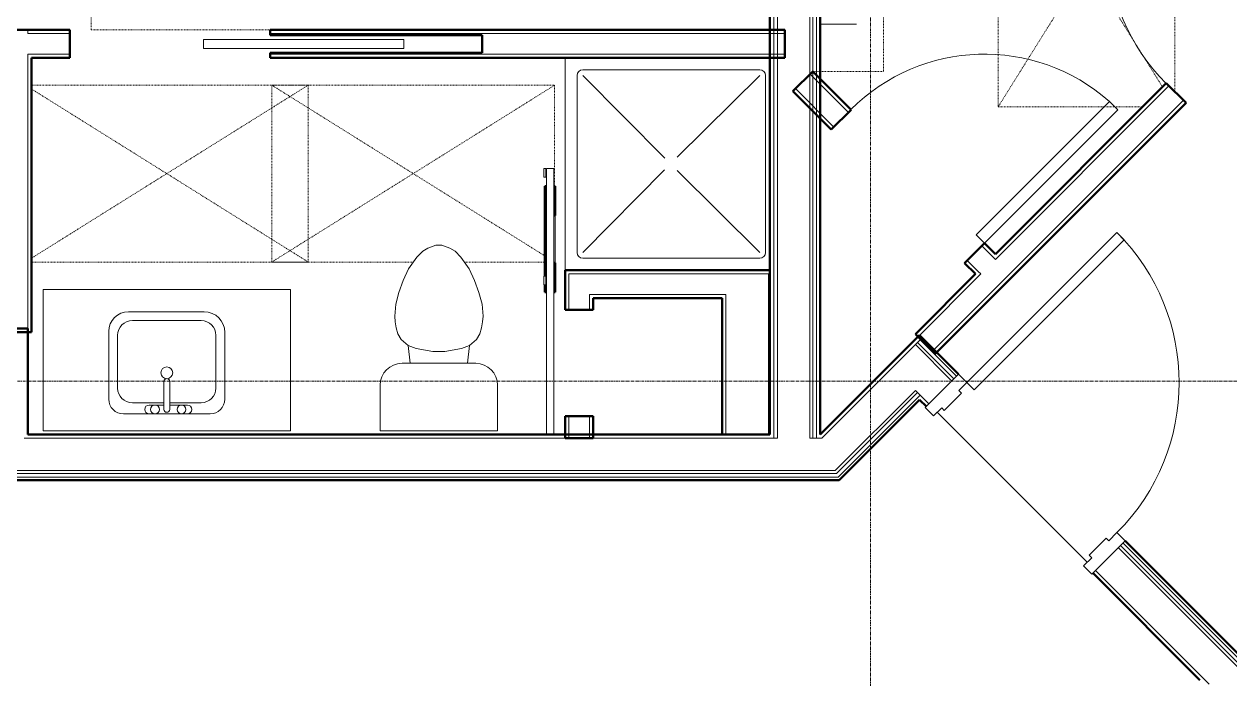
# Model space of a CAD drawing. Header units: inches. Extents: x -4217 to -1814, y 9706 to 12425.
# Drawn here: x -2644 to -2439.3, y 10416.7 to 10527.8 of the extents above; entities that cross this region are included whole.
import ezdxf

# ---------------------------------------------------------------- set-up
doc = ezdxf.new("R2010")
doc.units = ezdxf.units.IN
doc.header["$MEASUREMENT"] = 0
doc.linetypes.add('Dash', pattern=[0.25, 0.125, -0.125])
doc.linetypes.add('Grid Line 1_2_', pattern=[0.875, 0.5, -0.125, 0.125, -0.125])
for name, color, linetype, lineweight in [('A-DOOR-1', 7, 'Continuous', 9), ('A-DOOR-2', 50, 'Continuous', 20), ('A-DOOR-4', 10, 'Continuous', 13), ('A-DOOR-5', 250, 'Continuous', 50), ('A-DOOR-6', 31, 'Continuous', 20), ('A-DOOR-7', 31, 'Continuous', 9), ('A-DOOR-FRAM', 31, 'Continuous', 20), ('A-FLOR-1', 10, 'Continuous', 13), ('A-GENM-HDLN-1', 7, 'Dash', 9), ('A-WALL', 113, 'Continuous', 13), ('A-WALL-3', 250, 'Continuous', 50), ('A-WALL-4', 10, 'Continuous', 13), ('I-FURN-HDLN-1', 7, 'Dash', 9), ('I-WALL-3', 2, 'Continuous', 50), ('P-SANR-FIXT-2', 7, 'Continuous', 9), ('Q-CASE-3', 7, 'Continuous', 9), ('Q-CASE-HDLN-1', 7, 'Dash', 9), ('S-GRID-1', 1, 'Grid Line 1_2_', 9)]:
    doc.layers.add(name, color=color, linetype=linetype, lineweight=lineweight)

msp = doc.modelspace()

# ---------------------------------------------------------------- linework, layer by layer
at = {"layer": 'A-DOOR-1'}
for centre, radius, start, end in [((-2426.06506, 10541.81297), 34.06659, 138.365687, 225), ((-2480.97909, 10490.61125), 32.06659, 48.5758705, 135)]:
    msp.add_arc(centre, radius, start, end, dxfattribs=at)
at = {"layer": 'A-DOOR-2'}
for p, q in [((-2579.53393, 10525.1707), (-2613.53393, 10525.1707)), ((-2613.53393, 10525.1707), (-2613.53393, 10523.6707)), ((-2579.53393, 10523.6707), (-2579.53393, 10525.1707)), ((-2613.53393, 10523.6707), (-2579.53393, 10523.6707)), ((-2482.3933, 10492.02546), (-2459.76294, 10514.65582)), ((-2458.34873, 10513.24161), (-2459.76294, 10514.65582)), ((-2480.97909, 10490.61125), (-2458.34873, 10513.24161)), ((-2480.97909, 10490.61125), (-2482.3933, 10492.02546))]:
    msp.add_line(p, q, dxfattribs=at)
at = {"layer": 'A-DOOR-4'}
for p, q in [((-2555.74874, 10501.7957), (-2555.74874, 10503.2957)), ((-2555.42314, 10503.2957), (-2555.74874, 10503.2957)), ((-2555.42314, 10501.7957), (-2555.42314, 10503.2957)), ((-2555.32166, 10503.2957), (-2555.32166, 10458.2957)), ((-2555.32166, 10503.2957), (-2554.69666, 10503.2957)), ((-2554.69666, 10503.2957), (-2554.07166, 10503.2957)), ((-2554.07166, 10458.2957), (-2554.07166, 10503.2957)), ((-2555.74874, 10501.7957), (-2555.42314, 10501.7957)), ((-2553.82166, 10495.2957), (-2553.82166, 10487.2957)), ((-2555.74874, 10483.52967), (-2555.74874, 10485.02967)), ((-2555.74874, 10485.02967), (-2555.42314, 10485.02967)), ((-2555.42314, 10483.52967), (-2555.42314, 10485.02967)), ((-2555.42314, 10483.52967), (-2555.74874, 10483.52967)), ((-2554.69666, 10458.2957), (-2555.32166, 10458.2957)), ((-2554.07166, 10458.2957), (-2554.69666, 10458.2957))]:
    msp.add_line(p, q, dxfattribs=at)
at = {"layer": 'A-DOOR-5'}
for p, q in [((-2555.32166, 10500.2957), (-2555.57166, 10500.2957)), ((-2555.57166, 10500.2957), (-2555.57166, 10485.02967)), ((-2553.82166, 10500.2957), (-2554.07308, 10500.2957)), ((-2553.82166, 10495.2957), (-2553.82166, 10500.2957)), ((-2554.07545, 10495.2957), (-2553.82166, 10495.2957)), ((-2553.82166, 10487.2957), (-2554.07923, 10487.2957)), ((-2553.82166, 10482.2957), (-2553.82166, 10487.2957)), ((-2555.57166, 10483.52967), (-2555.57166, 10482.2957)), ((-2555.57166, 10482.2957), (-2555.32166, 10482.2957)), ((-2554.07166, 10482.2957), (-2553.82166, 10482.2957))]:
    msp.add_line(p, q, dxfattribs=at)
at = {"layer": 'A-DOOR-6'}
for p, q in [((-2483.94122, 10466.96625), (-2458.48537, 10492.42209)), ((-2458.48537, 10492.42209), (-2457.24793, 10491.18466)), ((-2457.24793, 10491.18466), (-2482.70378, 10465.72881)), ((-2482.70378, 10465.72881), (-2483.94122, 10466.96625))]:
    msp.add_line(p, q, dxfattribs=at)
at = {"layer": 'A-DOOR-7'}
msp.add_arc((-2483.94122, 10466.96625), 36, 315, 45, dxfattribs=at)
at = {"layer": 'A-DOOR-FRAM'}
for p, q in [((-2491.01228, 10462.72361), (-2485.35543, 10468.38046)), ((-2485.35543, 10468.38046), (-2483.94122, 10466.96625)), ((-2483.94122, 10466.96625), (-2485.31123, 10465.59623)), ((-2485.31123, 10465.59623), (-2484.86929, 10465.15429)), ((-2484.86929, 10465.15429), (-2487.78611, 10462.23747)), ((-2489.59807, 10461.3094), (-2491.01228, 10462.72361)), ((-2488.22805, 10462.67941), (-2489.59807, 10461.3094)), ((-2487.78611, 10462.23747), (-2488.22805, 10462.67941)), ((-2459.85539, 10440.14039), (-2458.48537, 10441.51041)), ((-2458.48537, 10441.51041), (-2457.07116, 10440.09619)), ((-2463.21415, 10437.66551), (-2460.29733, 10440.58233)), ((-2457.07116, 10440.09619), (-2462.72801, 10434.43934)), ((-2460.29733, 10440.58233), (-2459.85539, 10440.14039)), ((-2464.14223, 10435.85355), (-2462.77221, 10437.22357)), ((-2462.77221, 10437.22357), (-2463.21415, 10437.66551)), ((-2462.72801, 10434.43934), (-2464.14223, 10435.85355))]:
    msp.add_line(p, q, dxfattribs=at)
at = {"layer": 'A-FLOR-1'}
for p, q in [((-2488.97935, 10461.92811), (-2463.52351, 10436.47227)), ((-2463.52351, 10436.47227), (-2488.97935, 10461.92811))]:
    msp.add_line(p, q, dxfattribs=at)
at = {"layer": 'A-GENM-HDLN-1'}
for p, q in [((-2478.64752, 10561.75491), (-2450.75352, 10517.12451)), ((-2448.64752, 10561.75491), (-2478.64752, 10513.75491)), ((-2478.64752, 10561.75491), (-2478.64752, 10513.75491)), ((-2448.64752, 10516.31216), (-2448.64752, 10561.75491)), ((-2642.72374, 10488.06132), (-2595.74874, 10517.4207)), ((-2642.72374, 10517.4207), (-2595.74874, 10517.4207)), ((-2642.72374, 10516.78007), (-2595.74874, 10487.4207)), ((-2601.92374, 10517.4207), (-2555.57166, 10488.45065)), ((-2601.92374, 10487.4207), (-2553.92374, 10517.4207)), ((-2601.92374, 10517.4207), (-2553.92374, 10517.4207)), ((-2601.92374, 10487.4207), (-2601.92374, 10517.4207)), ((-2595.74874, 10517.4207), (-2595.74874, 10487.4207)), ((-2553.92374, 10517.4207), (-2553.92374, 10500.2957)), ((-2478.64752, 10513.75491), (-2454.12312, 10513.75491)), ((-2595.74874, 10487.4207), (-2642.72374, 10487.4207)), ((-2577.89438, 10487.4207), (-2601.92374, 10487.4207)), ((-2555.57166, 10487.4207), (-2569.24895, 10487.4207))]:
    msp.add_line(p, q, dxfattribs=at)
at = {"layer": 'A-WALL'}
for p, q in [((-2510.62374, 10843.1394), (-2510.62374, 10457.5394)), ((-2510.12374, 10843.1394), (-2510.12374, 10457.5394)), ((-2509.49874, 10843.1394), (-2509.49874, 10457.5394)), ((-2516.74874, 10652.2332), (-2516.74874, 10457.5394)), ((-2516.12374, 10652.2332), (-2516.12374, 10457.5394)), ((-2508.57086, 10457.5394), (-2491.89617, 10474.21409)), ((-2486.15092, 10467.58497), (-2492.33811, 10473.77215)), ((-2485.70898, 10468.02691), (-2491.89617, 10474.21409)), ((-2486.50448, 10467.23141), (-2492.69166, 10473.4186)), ((-2506.29269, 10452.0394), (-2492.69166, 10465.64042)), ((-2492.69166, 10465.64042), (-2490.39356, 10463.34233)), ((-2506.08558, 10451.5394), (-2492.33811, 10465.28687)), ((-2491.89617, 10464.84493), (-2505.8267, 10450.9144)), ((-2516.12374, 10457.5394), (-2643.97374, 10457.5394)), ((-2508.57086, 10457.5394), (-2510.62374, 10457.5394)), ((-2506.08558, 10451.5394), (-2649.97374, 10451.5394)), ((-2506.29269, 10452.0394), (-2649.47374, 10452.0394)), ((-2505.8267, 10450.9144), (-2650.59874, 10450.9144)), ((-2437.56246, 10418.2894), (-2458.22021, 10438.94714)), ((-2437.35535, 10418.7894), (-2457.86665, 10439.3007)), ((-2437.09647, 10419.4144), (-2457.42471, 10439.74264)), ((-2442.84063, 10415.7894), (-2462.10929, 10435.05806))]:
    msp.add_line(p, q, dxfattribs=at)
at = {"layer": 'A-WALL-3'}
for p, q in [((-2642.72374, 10526.7957), (-2647.47374, 10526.7957)), ((-2636.2006, 10526.7957), (-2642.72374, 10526.7957)), ((-2636.2006, 10522.0457), (-2636.2006, 10526.7957)), ((-2514.87374, 10526.7957), (-2602.2006, 10526.7957)), ((-2602.2006, 10526.7957), (-2602.2006, 10525.9207)), ((-2514.87374, 10522.0457), (-2514.87374, 10526.7957)), ((-2602.2006, 10525.9207), (-2566.2006, 10525.9207)), ((-2566.2006, 10525.9207), (-2566.2006, 10522.9207)), ((-2566.2006, 10522.9207), (-2602.2006, 10522.9207)), ((-2602.2006, 10522.9207), (-2602.2006, 10522.0457)), ((-2642.72374, 10475.52256), (-2642.72374, 10522.0457)), ((-2642.72374, 10522.0457), (-2636.2006, 10522.0457)), ((-2602.2006, 10522.0457), (-2514.87374, 10522.0457)), ((-2510.12275, 10519.75491), (-2513.48151, 10516.39615)), ((-2503.60651, 10513.23866), (-2510.12275, 10519.75491)), ((-2450.10669, 10517.77134), (-2479.12294, 10488.75509)), ((-2446.74793, 10514.41258), (-2450.10669, 10517.77134)), ((-2513.48151, 10516.39615), (-2506.96526, 10509.87991)), ((-2506.96526, 10509.87991), (-2503.60651, 10513.23866)), ((-2489.3329, 10471.82761), (-2446.74793, 10514.41258)), ((-2480.97909, 10490.61125), (-2484.33785, 10487.25249)), ((-2479.12294, 10488.75509), (-2480.97909, 10490.61125)), ((-2551.49874, 10486.0457), (-2552.12374, 10486.0457)), ((-2552.12374, 10486.0457), (-2552.12374, 10479.2957)), ((-2547.37374, 10486.0457), (-2551.49874, 10486.0457)), ((-2517.37374, 10486.0457), (-2547.37374, 10486.0457)), ((-2517.37374, 10485.4207), (-2517.37374, 10486.0457)), ((-2484.33785, 10487.25249), (-2482.48169, 10485.39633)), ((-2517.37374, 10481.2957), (-2517.37374, 10485.4207)), ((-2482.48169, 10485.39633), (-2492.69166, 10475.18637)), ((-2547.37374, 10479.2957), (-2547.37374, 10481.2957)), ((-2547.37374, 10481.2957), (-2525.49874, 10481.2957)), ((-2525.49874, 10481.2957), (-2525.49874, 10458.15981)), ((-2517.37374, 10458.15981), (-2517.37374, 10481.2957)), ((-2552.12374, 10479.2957), (-2547.37374, 10479.2957)), ((-2647.47374, 10475.52256), (-2642.72374, 10475.52256)), ((-2492.69166, 10475.18637), (-2489.3329, 10471.82761)), ((-2547.37374, 10461.2957), (-2552.12374, 10461.2957)), ((-2552.12374, 10461.2957), (-2552.12374, 10457.53481)), ((-2547.37374, 10457.53481), (-2547.37374, 10461.2957)), ((-2552.12374, 10457.53481), (-2547.37374, 10457.53481)), ((-2525.49874, 10458.15981), (-2517.37374, 10458.15981))]:
    msp.add_line(p, q, dxfattribs=at)
at = {"layer": 'A-WALL-4'}
for p, q in [((-2643.34874, 10526.7957), (-2643.34874, 10526.1707)), ((-2643.34874, 10526.1707), (-2642.72374, 10526.1707)), ((-2636.2006, 10526.1707), (-2642.72374, 10526.1707)), ((-2514.87374, 10526.1707), (-2602.2006, 10526.1707)), ((-2643.34874, 10522.6707), (-2643.34874, 10475.52256)), ((-2643.34874, 10522.6707), (-2642.72374, 10522.6707)), ((-2636.2006, 10522.6707), (-2642.72374, 10522.6707)), ((-2514.87374, 10522.6707), (-2602.2006, 10522.6707)), ((-2504.04845, 10512.79672), (-2510.56469, 10519.31297)), ((-2506.52332, 10510.32185), (-2513.03957, 10516.83809)), ((-2479.12294, 10487.87121), (-2449.66475, 10517.3294)), ((-2489.77485, 10472.26955), (-2447.18987, 10514.85452)), ((-2479.56488, 10488.31315), (-2481.42103, 10490.16931)), ((-2479.12294, 10487.87121), (-2479.56488, 10488.31315)), ((-2482.03975, 10485.83828), (-2483.89591, 10487.69443)), ((-2551.49874, 10485.4207), (-2551.49874, 10479.2957)), ((-2551.49874, 10485.4207), (-2547.99874, 10485.4207)), ((-2547.99874, 10485.4207), (-2547.37374, 10485.4207)), ((-2547.37374, 10485.4207), (-2517.62374, 10485.4207)), ((-2517.62374, 10485.4207), (-2517.37374, 10485.4207)), ((-2517.62374, 10485.4207), (-2517.37374, 10485.4207)), ((-2517.62374, 10485.4207), (-2517.62374, 10481.9207)), ((-2492.24972, 10474.74442), (-2481.59781, 10485.39633)), ((-2481.59781, 10485.39633), (-2482.03975, 10485.83828)), ((-2547.99874, 10481.9207), (-2547.99874, 10479.2957)), ((-2547.99874, 10481.9207), (-2547.37374, 10481.9207)), ((-2547.37374, 10481.9207), (-2524.87374, 10481.9207)), ((-2524.87374, 10481.9207), (-2524.87374, 10481.2957)), ((-2517.62374, 10481.9207), (-2517.62374, 10481.2957)), ((-2524.87374, 10458.15981), (-2524.87374, 10481.2957)), ((-2517.62374, 10458.15981), (-2517.62374, 10481.2957)), ((-2551.49874, 10461.2957), (-2551.49874, 10457.53481)), ((-2547.99874, 10461.2957), (-2547.99874, 10457.53481))]:
    msp.add_line(p, q, dxfattribs=at)
at = {"layer": 'I-FURN-HDLN-1'}
for p, q in [((-2632.59848, 10526.7957), (-2632.59848, 10646.7957)), ((-2602.2006, 10526.7957), (-2632.59848, 10526.7957))]:
    msp.add_line(p, q, dxfattribs=at)
at = {"layer": 'I-WALL-3'}
for p, q in [((-2508.87374, 10458.1644), (-2508.87374, 10843.1394)), ((-2517.37374, 10652.2332), (-2517.37374, 10458.1644)), ((-2643.34874, 10476.1644), (-2670.72374, 10476.1644)), ((-2643.34874, 10458.1644), (-2643.34874, 10476.1644)), ((-2491.98455, 10475.00959), (-2508.82975, 10458.1644)), ((-2485.35543, 10468.38046), (-2491.98455, 10475.00959)), ((-2505.61959, 10450.4144), (-2491.98455, 10464.04943)), ((-2491.98455, 10464.04943), (-2490.83551, 10462.90039)), ((-2517.37374, 10458.1644), (-2643.34874, 10458.1644)), ((-2508.82975, 10458.1644), (-2508.87374, 10458.1644)), ((-2651.09874, 10450.4144), (-2505.61959, 10450.4144)), ((-2437.01436, 10420.0394), (-2457.07116, 10440.09619)), ((-2462.55123, 10434.61611), (-2444.43162, 10416.4965))]:
    msp.add_line(p, q, dxfattribs=at)
at = {"layer": 'P-SANR-FIXT-2'}
for p, q in [((-2502.69752, 10527.77869), (-2508.87374, 10527.77869)), ((-2552.12374, 10522.0457), (-2552.12374, 10486.0457)), ((-2550.12374, 10489.0457), (-2550.12374, 10519.0457)), ((-2549.12374, 10520.0457), (-2519.12374, 10520.0457)), ((-2535.23935, 10505.0484), (-2549.12374, 10519.0457)), ((-2533.15192, 10505.18831), (-2519.12374, 10519.0457)), ((-2518.12374, 10519.0457), (-2518.12374, 10489.0457)), ((-2535.25595, 10503.06178), (-2549.12374, 10489.0457)), ((-2533.11322, 10502.93716), (-2519.12374, 10489.0457)), ((-2575.4454, 10489.76103), (-2574.07166, 10490.26103)), ((-2574.07166, 10490.26103), (-2573.07166, 10490.26103)), ((-2573.07166, 10490.26103), (-2571.69792, 10489.76103)), ((-2578.69886, 10486.26103), (-2577.31143, 10488.26103)), ((-2577.31143, 10488.26103), (-2576.31143, 10489.26103)), ((-2576.31143, 10489.26103), (-2575.4454, 10489.76103)), ((-2571.69792, 10489.76103), (-2570.8319, 10489.26103)), ((-2570.8319, 10489.26103), (-2569.8319, 10488.26103)), ((-2569.8319, 10488.26103), (-2568.44447, 10486.26103)), ((-2519.12374, 10488.0457), (-2549.12374, 10488.0457)), ((-2579.63147, 10484.26103), (-2578.69886, 10486.26103)), ((-2568.44447, 10486.26103), (-2567.51185, 10484.26103)), ((-2580.35941, 10482.26103), (-2579.63147, 10484.26103)), ((-2567.51185, 10484.26103), (-2566.78391, 10482.26103)), ((-2580.89735, 10480.25342), (-2580.35941, 10482.26103)), ((-2566.78391, 10482.26103), (-2566.24597, 10480.25342)), ((-2581.07166, 10478.26103), (-2580.89735, 10480.25342)), ((-2566.24597, 10480.25342), (-2566.07166, 10478.26103)), ((-2613.40622, 10478.98264), (-2626.27039, 10478.98264)), ((-2613.40622, 10478.98264), (-2626.27039, 10478.98264)), ((-2580.98451, 10477.26483), (-2581.07166, 10478.26103)), ((-2566.07166, 10478.26103), (-2566.15882, 10477.26483)), ((-2629.59126, 10475.66177), (-2629.59126, 10464.15981)), ((-2629.59126, 10475.66177), (-2629.59126, 10464.15981)), ((-2613.90622, 10477.48264), (-2625.59126, 10477.48264)), ((-2580.80751, 10476.26103), (-2580.98451, 10477.26483)), ((-2580.53956, 10475.26103), (-2580.80751, 10476.26103)), ((-2566.33582, 10476.26103), (-2566.60376, 10475.26103)), ((-2566.15882, 10477.26483), (-2566.33582, 10476.26103)), ((-2628.09126, 10474.98264), (-2628.09126, 10466.03481)), ((-2611.40622, 10466.03481), (-2611.40622, 10474.98264)), ((-2609.90622, 10464.15981), (-2609.90622, 10475.48264)), ((-2609.90622, 10464.15981), (-2609.90622, 10475.48264)), ((-2579.9728, 10474.26103), (-2580.53956, 10475.26103)), ((-2578.78104, 10473.26103), (-2579.9728, 10474.26103)), ((-2567.17053, 10474.26103), (-2568.36228, 10473.26103)), ((-2566.60376, 10475.26103), (-2567.17053, 10474.26103)), ((-2577.4073, 10472.76103), (-2578.78104, 10473.26103)), ((-2578.43332, 10470.23725), (-2578.78104, 10473.26103)), ((-2574.57166, 10472.26103), (-2577.4073, 10472.76103)), ((-2572.57166, 10472.26103), (-2574.57166, 10472.26103)), ((-2569.73602, 10472.76103), (-2572.57166, 10472.26103)), ((-2568.36228, 10473.26103), (-2569.73602, 10472.76103)), ((-2568.71, 10470.23725), (-2568.36228, 10473.26103)), ((-2567.32166, 10470.23725), (-2579.82166, 10470.23725)), ((-2620.24874, 10462.42361), (-2620.24874, 10467.16196)), ((-2619.24874, 10462.42361), (-2619.24874, 10467.16196)), ((-2583.54788, 10466.51103), (-2583.54788, 10458.78481)), ((-2563.59544, 10458.78481), (-2563.59544, 10466.51103)), ((-2625.59126, 10463.53481), (-2620.24874, 10463.53481)), ((-2619.24874, 10463.53481), (-2613.90622, 10463.53481)), ((-2627.09126, 10461.65981), (-2612.40622, 10461.65981)), ((-2627.09126, 10461.65981), (-2612.40622, 10461.65981)), ((-2620.24874, 10463.15981), (-2622.74874, 10463.15981)), ((-2622.74874, 10461.65981), (-2616.24874, 10461.65981)), ((-2616.24874, 10463.15981), (-2619.24874, 10463.15981)), ((-2583.54788, 10458.78481), (-2563.59544, 10458.78481))]:
    msp.add_line(p, q, dxfattribs=at)
for centre, radius, start, end in [((-2549.12374, 10519.0457), 1, 90, 180), ((-2519.12374, 10519.0457), 1, 0, 90), ((-2549.12374, 10489.0457), 1, 180, 270), ((-2519.12374, 10489.0457), 1, 270, 0), ((-2626.27039, 10475.66177), 3.32087, 90, 180), ((-2626.27039, 10475.66177), 3.32087, 90, 180), ((-2613.40622, 10475.48264), 3.5, 0, 90), ((-2613.40622, 10475.48264), 3.5, 0, 90), ((-2625.59126, 10474.98264), 2.5, 90, 180), ((-2613.90622, 10474.98264), 2.5, 0, 90), ((-2619.74874, 10468.62714), 1, 0, 180), ((-2579.82166, 10466.51103), 3.72622, 90, 180), ((-2567.32166, 10466.51103), 3.72622, 0, 90), ((-2619.74874, 10468.62714), 1, 180, 0), ((-2619.74874, 10467.16196), 0.5, 0, 180), ((-2625.59126, 10466.03481), 2.5, 180, 270), ((-2613.90622, 10466.03481), 2.5, 270, 0), ((-2627.09126, 10464.15981), 2.5, 180, 270), ((-2627.09126, 10464.15981), 2.5, 180, 270), ((-2612.40622, 10464.15981), 2.5, 270, 0), ((-2612.40622, 10464.15981), 2.5, 270, 0), ((-2622.74874, 10462.40981), 0.75, 90, 270), ((-2621.74874, 10462.40981), 0.75, 0, 180), ((-2621.74874, 10462.40981), 0.75, 180, 0), ((-2619.74874, 10462.42361), 0.5, 180, 0), ((-2617.24874, 10462.40981), 0.75, 0, 180), ((-2617.24874, 10462.40981), 0.75, 180, 0), ((-2616.24874, 10462.40981), 0.75, 270, 90)]:
    msp.add_arc(centre, radius, start, end, dxfattribs=at)
at = {"layer": 'Q-CASE-3'}
for p, q in [((-2598.74874, 10482.78481), (-2640.74874, 10482.78481)), ((-2640.74874, 10482.78481), (-2640.74874, 10458.78481)), ((-2598.74874, 10458.78481), (-2598.74874, 10482.78481)), ((-2640.74874, 10458.78481), (-2598.74874, 10458.78481))]:
    msp.add_line(p, q, dxfattribs=at)
at = {"layer": 'Q-CASE-HDLN-1'}
for p, q in [((-2510.12374, 10519.75491), (-2510.12374, 10555.75491)), ((-2498.12374, 10555.75491), (-2498.12374, 10519.75491)), ((-2498.12374, 10519.75491), (-2510.12374, 10519.75491))]:
    msp.add_line(p, q, dxfattribs=at)
at = {"layer": 'S-GRID-1'}
for p, q in [((-2500.32374, 9836.17969), (-2500.32374, 12376.79045)), ((-1814.20638, 10467.1894), (-4168.71446, 10467.1894))]:
    msp.add_line(p, q, dxfattribs=at)

doc.saveas('drawing.dxf')
